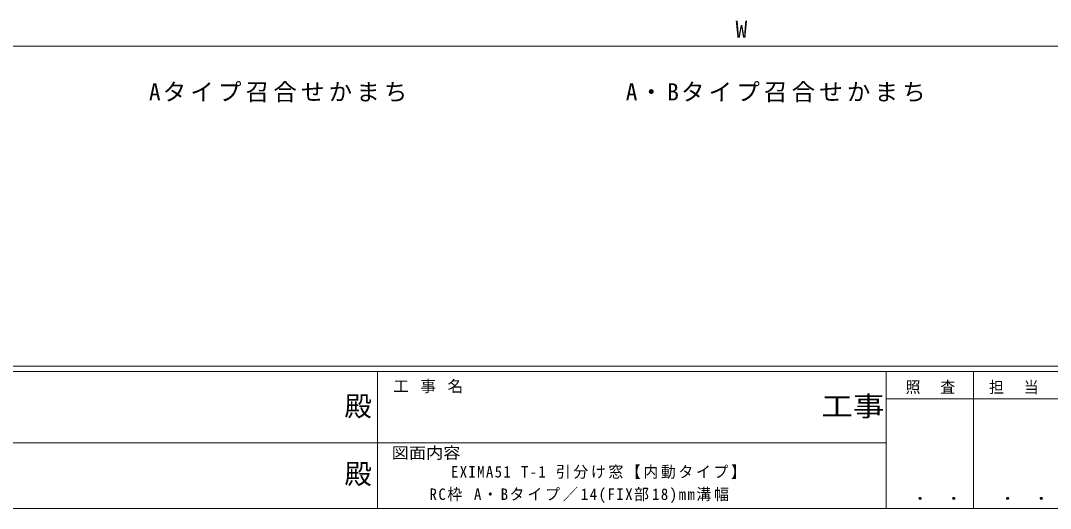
# Model space of a CAD drawing. Units: millimetres on the paper. Extents: x -420 to 373, y -297 to 267.
# Drawn here: x -124.1 to 139.6, y -297 to -172.2 of the extents above; entities that cross this region are included whole.
import ezdxf
from ezdxf.enums import TextEntityAlignment as Align

# ---------------------------------------------------------------- set-up
doc = ezdxf.new("R2010")
doc.units = ezdxf.units.MM
doc.layers.add('0-1_YKK_ZWAK', color=7, linetype='Continuous', lineweight=9)
doc.layers.add('0-7_YKK_D', color=6, linetype='Continuous', lineweight=9)
doc.layers.add('0-2_USER1', color=3, linetype='Continuous')
doc.styles.add('ＭＳ ゴシック', font='')
doc.styles.get('ＭＳ ゴシック').set_extended_font_data('MS Gothic')

msp = doc.modelspace()

# ---------------------------------------------------------------- linework, layer by layer
at = {"layer": '0-1_YKK_ZWAK'}
for p, q in [((352.3, -260.575), (-417.7, -260.575)), ((314.5, -261.975), (-417.7, -261.975)), ((-32.7, -261.975), (-32.7, -296.975)), ((97.5, -261.975), (97.5, -296.975)), ((119.9, -261.975), (119.9, -296.975)), ((165.684, -268.975), (97.5, -268.975)), ((-160.1, -280.175), (-31.3, -280.175)), ((-31.3, -280.175), (97.5, -280.175)), ((-417.7, -296.975), (314.5, -296.975))]:
    msp.add_line(p, q, dxfattribs=at)
at = {"layer": '0-7_YKK_D'}
msp.add_line((-175.949, -178.709), (297.051, -178.709), dxfattribs=at)

# ---------------------------------------------------------------- texts
at = {"layer": '0-1_YKK_ZWAK', "color": 2, "style": 'ＭＳ ゴシック'}
for p in [(-41.182, -274.932), (-41.182, -292.253)]:
    msp.add_text('殿', height=5.132, dxfattribs=at).set_placement(p, align=Align.BOTTOM_LEFT)
at = {"layer": '0-1_YKK_ZWAK', "color": 2, "style": 'ＭＳ ゴシック', "width": 1.15}
msp.add_text('工事', height=5.132, dxfattribs=at).set_placement((80.931, -274.932), align=Align.BOTTOM_LEFT)
at = {"layer": '0-1_YKK_ZWAK', "style": 'ＭＳ ゴシック', "width": 1.1}
msp.add_text('図面内容', height=2.933, dxfattribs=at).set_placement((-29.083, -285.124), align=Align.BOTTOM_LEFT)
at = {"layer": '0-1_YKK_ZWAK', "color": 3, "style": 'ＭＳ ゴシック', "width": 1.15}
for p in [(101.955, -295.921), (124.355, -295.921)]:
    msp.add_text(' ． ．', height=3.666, dxfattribs=at).set_placement(p, align=Align.BOTTOM_LEFT)
at = {"layer": '0-1_YKK_ZWAK', "char_height": 2.933, "attachment_point": 7, "style": 'ＭＳ ゴシック'}
for s, insert in [('\\T1.16;工\\~事\\~名', (-28.688, -267.508)), ('\\T1.17;\\W0.95;照\\~\\~査', (102.489, -267.756)), ('\\T1.17;\\W0.95;担\\~\\~当', (123.855, -267.756))]:
    msp.add_mtext(s, dxfattribs=dict(at, insert=insert))
at = {"layer": '0-2_USER1', "char_height": 4.399, "attachment_point": 7, "style": 'ＭＳ ゴシック'}
for s, insert in [('\\T1.18;Aタイプ召合せかまち', (-91.234, -193.113)), ('\\T1.18;A・Bタイプ召合せかまち', (30.836, -193.113))]:
    msp.add_mtext(s, dxfattribs=dict(at, insert=insert))
at = {"layer": '0-2_USER1', "color": 7, "char_height": 2.933, "attachment_point": 7, "style": 'ＭＳ ゴシック'}
for s, insert in [('\\T1.18;\\W0.95;EXIMA51\\~T-1\\~引分け窓【内動タイプ】', (-13.903, -289.424)), ('\\T1.2;\\W0.95;RC枠\\~A・Bタイプ／14(FIX部18)mm溝幅', (-19.403, -295.6))]:
    msp.add_mtext(s, dxfattribs=dict(at, insert=insert))
at = {"layer": '0-7_YKK_D', "color": 3, "style": 'ＭＳ ゴシック'}
msp.add_text('W', height=4.399, dxfattribs=at).set_placement((58.951, -177.909), align=Align.BOTTOM_LEFT)

doc.saveas('drawing.dxf')
